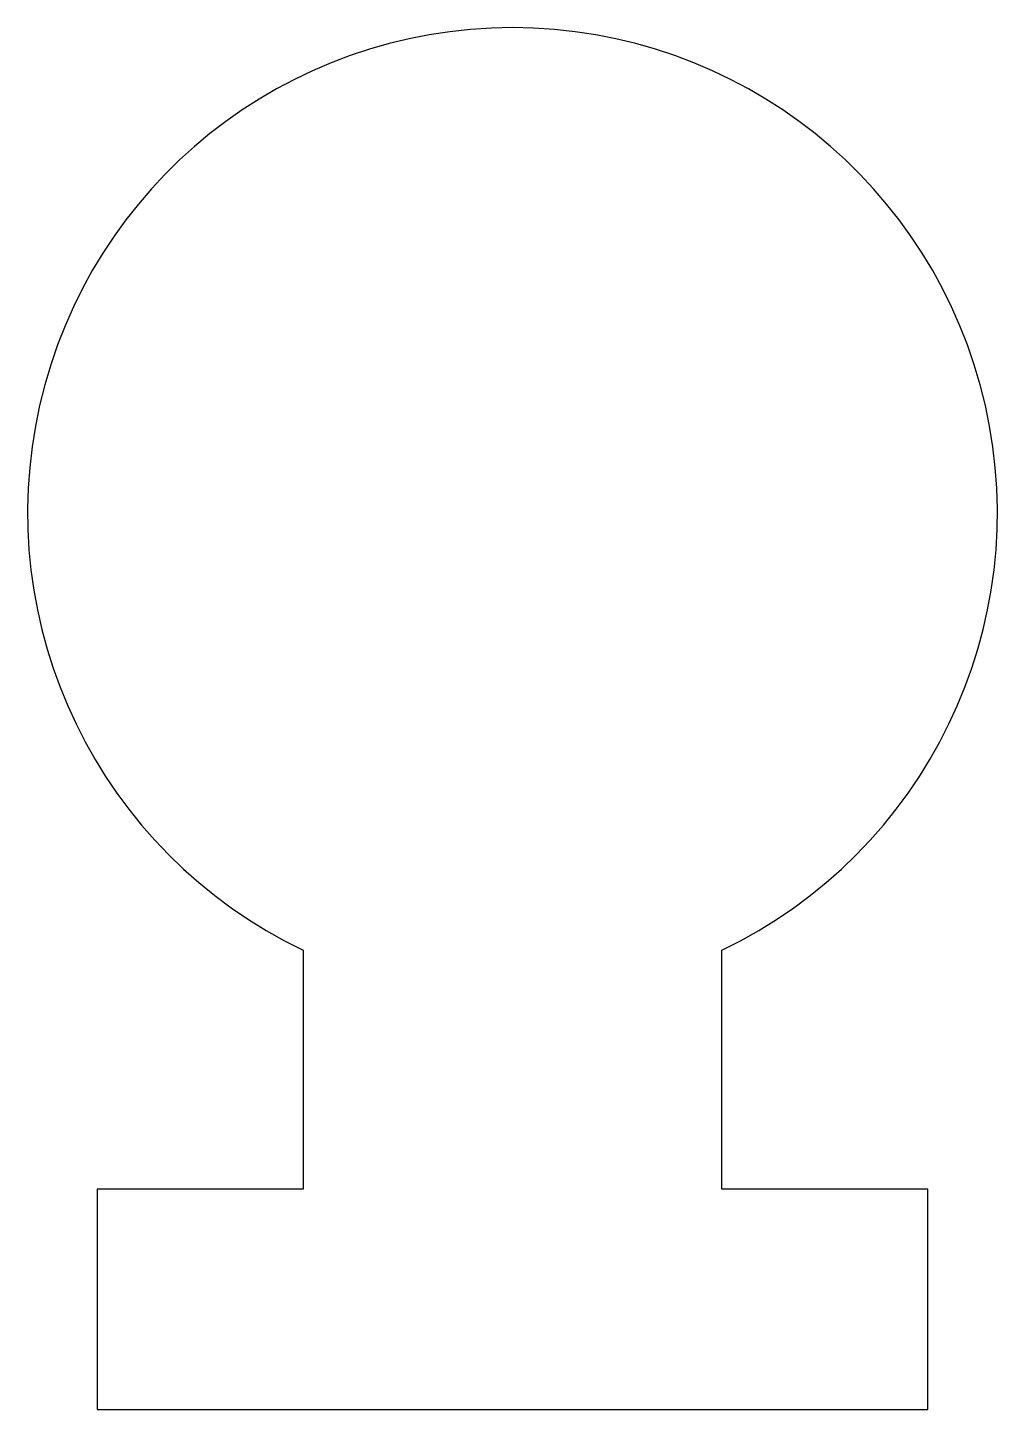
# Model space of a CAD drawing. Extents: x 1.172 to 1.81, y -0.578 to 0.331.
import ezdxf

# ---------------------------------------------------------------- set-up
doc = ezdxf.new("R2010")
doc.units = 0
doc.header["$MEASUREMENT"] = 0
doc.layers.add('DEFAULT', color=18, linetype='CONTINUOUS')

msp = doc.modelspace()

# ---------------------------------------------------------------- linework, layer by layer
at = {"layer": 'DEFAULT'}
msp.add_lwpolyline([(1.35329, -0.2762), (1.35329, -0.43353), (1.21773, -0.43353), (1.21773, -0.57833), (1.76433, -0.57833), (1.76433, -0.43353), (1.62877, -0.43353), (1.62877, -0.2762)], dxfattribs=at)
msp.add_arc((1.49103, 0.01174), 0.31918, 295.5645, 244.4355, dxfattribs=at)

doc.saveas('drawing.dxf')
